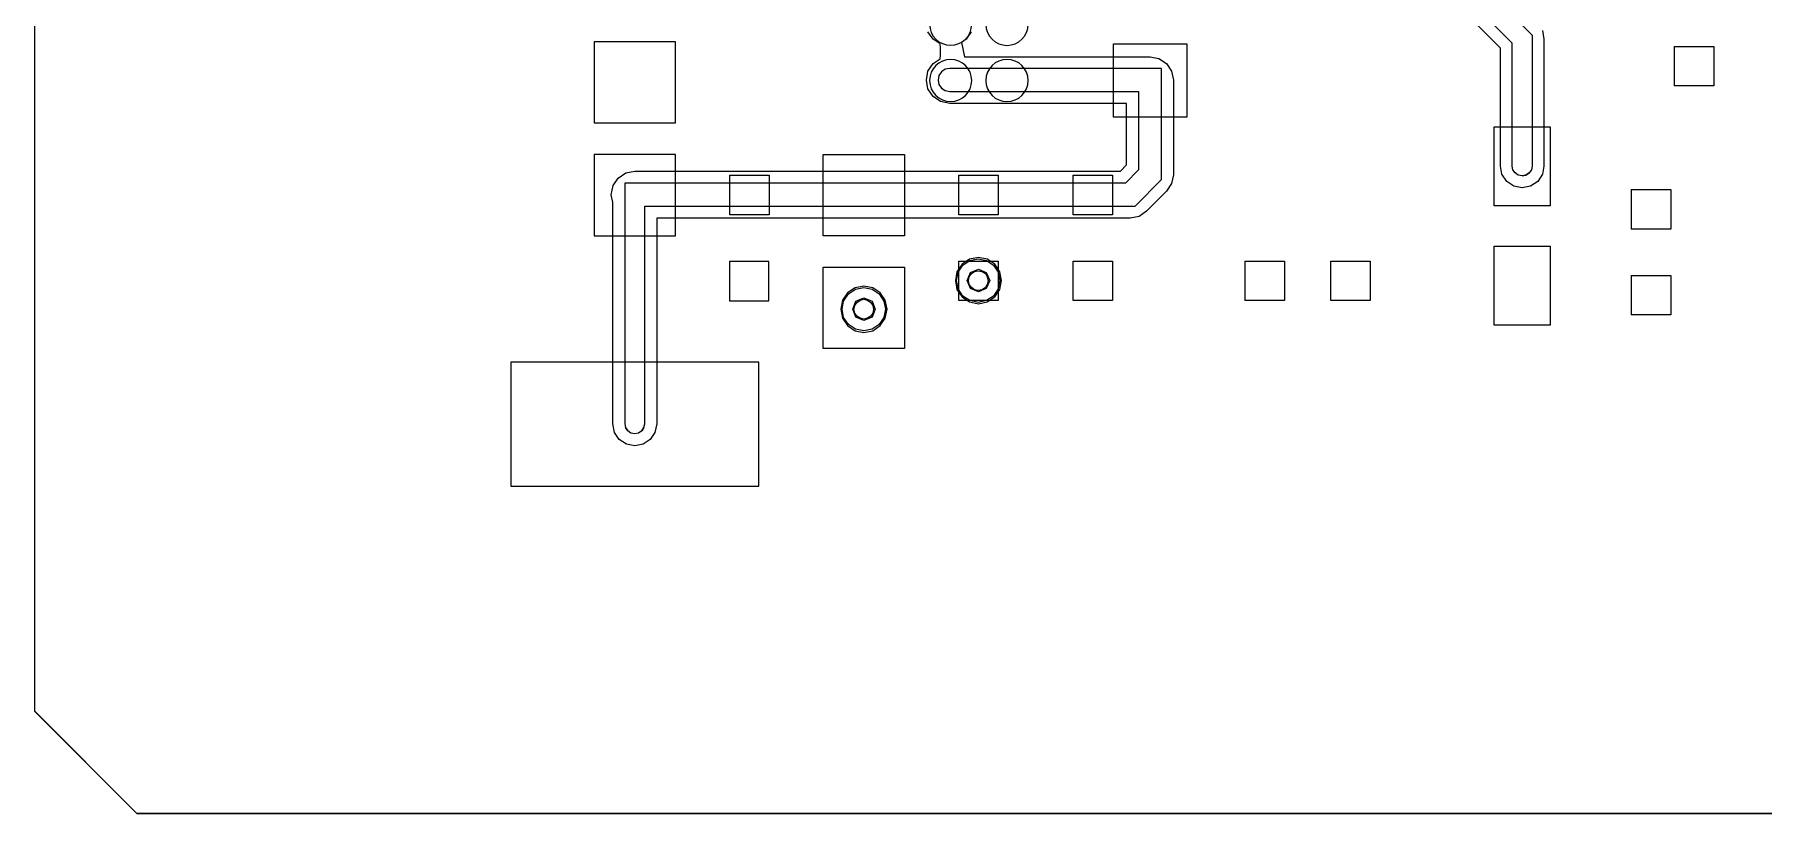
# Model space of a CAD drawing. Header units: millimetres. Extents: x -5.7 to 21.1, y -4.9 to 20.1.
# Drawn here: x -5.74 to 9.61, y -4.88 to 2.03 of the extents above; entities that cross this region are included whole.
import ezdxf

# ---------------------------------------------------------------- set-up
doc = ezdxf.new("R2010")
doc.units = ezdxf.units.MM
doc.header["$LTSCALE"] = 25.4
for name, color, linetype in [('metal1', 5, 'Continuous'), ('metal2', 125, 'Continuous'), ('metal4', 1, 'Continuous')]:
    doc.layers.add(name, color=color, linetype=linetype)

msp = doc.modelspace()

# ---------------------------------------------------------------- linework, layer by layer
at = {"layer": 'metal1', "color": 172, "lineweight": 0}
for p, q in [((-5.733, -3.97), (-5.733, 20.134)), ((2.562, 0.037), (2.496, -0.007)), ((2.641, 0.053), (2.562, 0.037)), ((2.719, 0.037), (2.641, 0.053)), ((2.786, -0.007), (2.719, 0.037)), ((2.45, -0.073), (2.436, -0.152)), ((2.436, -0.152), (2.45, -0.23)), ((2.496, -0.007), (2.45, -0.073)), ((2.539, -0.152), (2.569, -0.08)), ((2.569, -0.223), (2.539, -0.152)), ((2.569, -0.08), (2.641, -0.05)), ((2.641, -0.05), (2.71, -0.08)), ((2.71, -0.08), (2.74, -0.152)), ((2.74, -0.152), (2.71, -0.223)), ((2.83, -0.073), (2.786, -0.007)), ((2.846, -0.152), (2.83, -0.073)), ((2.83, -0.23), (2.846, -0.152)), ((1.479, -0.26), (1.433, -0.327)), ((1.546, -0.216), (1.479, -0.26)), ((1.624, -0.2), (1.546, -0.216)), ((1.553, -0.334), (1.624, -0.306)), ((1.703, -0.216), (1.624, -0.2)), ((1.624, -0.306), (1.696, -0.334)), ((1.769, -0.26), (1.703, -0.216)), ((1.813, -0.327), (1.769, -0.26)), ((2.45, -0.23), (2.496, -0.297)), ((2.496, -0.297), (2.562, -0.341)), ((2.641, -0.251), (2.569, -0.223)), ((2.71, -0.223), (2.641, -0.251)), ((2.719, -0.341), (2.786, -0.297)), ((2.786, -0.297), (2.83, -0.23)), ((1.433, -0.327), (1.419, -0.405)), ((1.419, -0.405), (1.433, -0.484)), ((1.525, -0.405), (1.553, -0.334)), ((1.553, -0.477), (1.525, -0.405)), ((1.696, -0.334), (1.723, -0.405)), ((1.723, -0.405), (1.696, -0.477)), ((1.829, -0.405), (1.813, -0.327)), ((1.813, -0.484), (1.829, -0.405)), ((2.562, -0.341), (2.641, -0.357)), ((2.641, -0.357), (2.719, -0.341)), ((1.433, -0.484), (1.479, -0.551)), ((1.479, -0.551), (1.546, -0.597)), ((1.546, -0.597), (1.624, -0.611)), ((1.624, -0.507), (1.553, -0.477)), ((1.696, -0.477), (1.624, -0.507)), ((1.624, -0.611), (1.703, -0.597)), ((1.703, -0.597), (1.769, -0.551)), ((1.769, -0.551), (1.813, -0.484)), ((-4.827, -4.878), (-5.733, -3.97)), ((21.115, -4.878), (-4.827, -4.878))]:
    msp.add_line(p, q, dxfattribs=at)
at = {"layer": 'metal2', "color": 125, "lineweight": 0}
for p, q in [((-5.736, 20.135), (-5.736, -3.972)), ((6.489, 3.094), (7.554, 2.026)), ((7.272, 1.909), (6.263, 2.918)), ((7.376, 1.953), (6.311, 3.018)), ((2.239, 1.99), (2.192, 2.056)), ((2.575, 2.056), (2.531, 1.99)), ((7.554, 2.026), (7.554, 0.864)), ((7.645, 2.065), (7.659, 1.99)), ((2.3, 1.948), (2.239, 1.99)), ((2.305, 1.914), (2.3, 1.948)), ((2.3, 1.814), (2.305, 1.849)), ((2.305, 1.849), (2.305, 1.914)), ((2.531, 1.99), (2.49, 1.961)), ((2.49, 1.961), (2.517, 1.834)), ((7.272, 0.864), (7.272, 1.909)), ((7.376, 0.864), (7.376, 1.953)), ((7.659, 1.99), (7.659, 0.864)), ((2.178, 1.627), (2.192, 1.707)), ((2.192, 1.707), (2.239, 1.773)), ((2.239, 1.773), (2.3, 1.814)), ((2.312, 1.7), (2.29, 1.666)), ((2.346, 1.722), (2.312, 1.7)), ((2.385, 1.729), (2.346, 1.722)), ((2.892, 1.729), (2.385, 1.729)), ((2.517, 1.834), (4.164, 1.834)), ((4.264, 1.729), (2.892, 1.729)), ((4.164, 1.834), (4.242, 1.819)), ((4.242, 1.819), (4.31, 1.773)), ((4.264, 0.744), (4.264, 1.729)), ((4.31, 1.773), (4.354, 1.707)), ((4.354, 1.707), (4.371, 1.627)), ((2.192, 1.549), (2.178, 1.627)), ((2.239, 1.481), (2.192, 1.549)), ((2.29, 1.666), (2.283, 1.627)), ((2.283, 1.627), (2.29, 1.588)), ((2.29, 1.588), (2.312, 1.556)), ((2.312, 1.556), (2.346, 1.534)), ((4.371, 1.627), (4.371, 0.786)), ((2.305, 1.437), (2.239, 1.481)), ((2.385, 1.42), (2.305, 1.437)), ((2.346, 1.534), (2.385, 1.524)), ((2.385, 1.524), (2.892, 1.524)), ((3.955, 1.42), (2.385, 1.42)), ((2.892, 1.524), (4.062, 1.524)), ((3.955, 0.874), (3.955, 1.42)), ((4.062, 1.524), (4.062, 0.83)), ((-0.557, 0.757), (-0.488, 0.803)), ((-0.488, 0.803), (-0.41, 0.818)), ((-0.41, 0.818), (3.901, 0.818)), ((3.901, 0.818), (3.955, 0.874)), ((4.062, 0.83), (3.945, 0.713)), ((4.371, 0.786), (4.354, 0.708)), ((7.286, 0.791), (7.272, 0.864)), ((7.328, 0.727), (7.286, 0.791)), ((7.384, 0.83), (7.376, 0.864)), ((7.403, 0.803), (7.384, 0.83)), ((7.43, 0.783), (7.403, 0.803)), ((7.464, 0.776), (7.43, 0.783)), ((7.498, 0.783), (7.464, 0.776)), ((7.464, 0.776), (7.498, 0.783)), ((7.528, 0.803), (7.498, 0.783)), ((7.498, 0.783), (7.528, 0.803)), ((7.547, 0.83), (7.528, 0.803)), ((7.554, 0.864), (7.547, 0.83)), ((7.645, 0.791), (7.603, 0.727)), ((7.659, 0.864), (7.645, 0.791)), ((-0.618, 0.61), (-0.601, 0.691)), ((-0.601, 0.691), (-0.557, 0.757)), ((0.606, 0.713), (-0.498, 0.713)), ((-0.498, 0.713), (-0.498, -1.422)), ((1.622, 0.713), (0.606, 0.713)), ((2.638, 0.713), (1.622, 0.713)), ((3.655, 0.713), (2.638, 0.713)), ((3.945, 0.713), (3.655, 0.713)), ((4.03, 0.508), (4.264, 0.744)), ((4.31, 0.64), (4.132, 0.464)), ((4.354, 0.708), (4.31, 0.64)), ((7.391, 0.686), (7.328, 0.727)), ((7.464, 0.671), (7.391, 0.686)), ((7.54, 0.686), (7.464, 0.671)), ((7.603, 0.727), (7.54, 0.686)), ((-0.603, 0.545), (-0.618, 0.61)), ((-0.603, -1.422), (-0.603, 0.545)), ((-0.32, -1.422), (-0.32, 0.508)), ((-0.32, 0.508), (0.606, 0.508)), ((0.606, 0.508), (1.622, 0.508)), ((1.622, 0.508), (2.638, 0.508)), ((2.638, 0.508), (3.655, 0.508)), ((3.655, 0.508), (4.03, 0.508)), ((4.132, 0.464), (4.067, 0.418)), ((3.986, 0.403), (-0.215, 0.403)), ((-0.215, 0.403), (-0.215, -1.422)), ((4.067, 0.418), (3.986, 0.403)), ((2.502, -0.016), (2.565, 0.026)), ((2.565, 0.026), (2.638, 0.04)), ((2.638, 0.04), (2.712, 0.026)), ((2.712, 0.026), (2.775, -0.016)), ((2.446, -0.152), (2.461, -0.077)), ((2.461, -0.226), (2.446, -0.152)), ((2.461, -0.077), (2.502, -0.016)), ((2.551, -0.152), (2.558, -0.118)), ((2.558, -0.187), (2.551, -0.152)), ((2.558, -0.118), (2.578, -0.089)), ((2.578, -0.089), (2.604, -0.072)), ((2.604, -0.072), (2.638, -0.065)), ((2.638, -0.065), (2.673, -0.072)), ((2.673, -0.072), (2.702, -0.089)), ((2.702, -0.089), (2.719, -0.118)), ((2.719, -0.118), (2.726, -0.152)), ((2.726, -0.152), (2.719, -0.187)), ((2.775, -0.016), (2.775, -0.016)), ((2.775, -0.016), (2.816, -0.077)), ((2.816, -0.077), (2.831, -0.152)), ((2.831, -0.152), (2.816, -0.226)), ((1.444, -0.333), (1.486, -0.269)), ((1.486, -0.269), (1.549, -0.228)), ((1.549, -0.228), (1.622, -0.213)), ((1.622, -0.213), (1.698, -0.228)), ((1.698, -0.228), (1.759, -0.269)), ((1.759, -0.269), (1.759, -0.269)), ((1.759, -0.269), (1.8, -0.333)), ((2.502, -0.289), (2.461, -0.226)), ((2.565, -0.33), (2.502, -0.289)), ((2.578, -0.213), (2.558, -0.187)), ((2.604, -0.233), (2.578, -0.213)), ((2.638, -0.24), (2.604, -0.233)), ((2.673, -0.233), (2.638, -0.24)), ((2.702, -0.213), (2.673, -0.233)), ((2.719, -0.187), (2.702, -0.213)), ((2.775, -0.289), (2.712, -0.33)), ((2.816, -0.226), (2.775, -0.289)), ((1.43, -0.406), (1.444, -0.333)), ((1.444, -0.479), (1.43, -0.406)), ((1.534, -0.406), (1.542, -0.372)), ((1.542, -0.44), (1.534, -0.406)), ((1.542, -0.372), (1.561, -0.345)), ((1.561, -0.467), (1.542, -0.44)), ((1.561, -0.345), (1.59, -0.325)), ((1.59, -0.325), (1.622, -0.318)), ((1.622, -0.318), (1.656, -0.325)), ((1.656, -0.325), (1.686, -0.345)), ((1.686, -0.345), (1.703, -0.372)), ((1.703, -0.44), (1.686, -0.467)), ((1.703, -0.372), (1.71, -0.406)), ((1.71, -0.406), (1.703, -0.44)), ((1.8, -0.333), (1.815, -0.406)), ((1.815, -0.406), (1.8, -0.479)), ((2.638, -0.345), (2.565, -0.33)), ((2.712, -0.33), (2.638, -0.345)), ((1.486, -0.542), (1.444, -0.479)), ((1.549, -0.584), (1.486, -0.542)), ((1.622, -0.598), (1.549, -0.584)), ((1.59, -0.486), (1.561, -0.467)), ((1.622, -0.494), (1.59, -0.486)), ((1.656, -0.486), (1.622, -0.494)), ((1.698, -0.584), (1.622, -0.598)), ((1.686, -0.467), (1.656, -0.486)), ((1.759, -0.542), (1.698, -0.584)), ((1.8, -0.479), (1.759, -0.542)), ((-0.588, -1.498), (-0.603, -1.422)), ((-0.547, -1.561), (-0.588, -1.498)), ((-0.498, -1.422), (-0.491, -1.456)), ((-0.471, -1.486), (-0.491, -1.456)), ((-0.491, -1.456), (-0.471, -1.486)), ((-0.445, -1.505), (-0.471, -1.486)), ((-0.41, -1.512), (-0.445, -1.505)), ((-0.376, -1.505), (-0.41, -1.512)), ((-0.347, -1.486), (-0.376, -1.505)), ((-0.328, -1.456), (-0.347, -1.486)), ((-0.347, -1.486), (-0.328, -1.456)), ((-0.328, -1.456), (-0.32, -1.422)), ((-0.23, -1.498), (-0.272, -1.561)), ((-0.215, -1.422), (-0.23, -1.498)), ((-0.484, -1.603), (-0.547, -1.561)), ((-0.41, -1.617), (-0.484, -1.603)), ((-0.335, -1.603), (-0.41, -1.617)), ((-0.272, -1.561), (-0.335, -1.603)), ((-5.736, -3.972), (-4.827, -4.878)), ((-4.827, -4.878), (21.115, -4.878))]:
    msp.add_line(p, q, dxfattribs=at)
at = {"layer": 'metal4'}
for p, q in [((8.815, 1.925), (9.165, 1.925)), ((8.815, 1.925), (8.815, 1.575)), ((9.165, 1.925), (9.165, 1.575)), ((9.165, 1.575), (8.815, 1.575)), ((8.434, 0.655), (8.784, 0.655)), ((8.434, 0.655), (8.434, 0.305)), ((8.784, 0.655), (8.784, 0.305)), ((8.784, 0.305), (8.434, 0.305)), ((5.005, 0.02), (5.355, 0.02)), ((5.005, 0.02), (5.005, -0.33)), ((5.355, 0.02), (5.355, -0.33)), ((5.767, -0.33), (5.767, 0.02)), ((5.767, 0.02), (6.117, 0.02)), ((6.117, 0.02), (6.117, -0.33)), ((8.434, -0.107), (8.784, -0.107)), ((8.434, -0.107), (8.434, -0.457)), ((8.784, -0.107), (8.784, -0.457)), ((5.355, -0.33), (5.005, -0.33)), ((6.117, -0.33), (5.767, -0.33)), ((8.784, -0.457), (8.434, -0.457))]:
    msp.add_line(p, q, dxfattribs=at)
msp.add_lwpolyline([(21.115, 20.011), (21.115, -4.878), (-4.827, -4.878), (-5.734, -3.971), (-5.734, 20.12), (21.006, 20.12)], dxfattribs=at)
for points in [[(2.581, 2.122, 1), (2.207, 2.122, 1)], [(3.081, 2.122, 1), (2.706, 2.122, 1)], [(2.581, 1.623, 1), (2.207, 1.623, 1)], [(3.081, 1.623, 1), (2.706, 1.623, 1)], [(2.394, 1.623, 1), (2.394, 1.623, 1)], [(2.894, 1.623, 1), (2.894, 1.623, 1)]]:
    msp.add_lwpolyline(points, format="xyb", close=True, dxfattribs=at)
for points in [[(-0.769, 1.967), (-0.769, 1.246), (-0.048, 1.246), (-0.048, 1.967)], [(3.839, 1.298), (3.839, 1.948), (4.489, 1.948), (4.489, 1.298)], [(7.216, 0.511), (7.216, 1.211), (7.715, 1.211), (7.715, 0.511)], [(-0.769, 0.967), (-0.769, 0.246), (-0.048, 0.246), (-0.048, 0.967)], [(1.263, 0.246), (1.263, 0.967), (1.984, 0.967), (1.984, 0.246)], [(0.433, 0.432), (0.433, 0.782), (0.783, 0.782), (0.783, 0.432)], [(2.465, 0.432), (2.465, 0.782), (2.815, 0.782), (2.815, 0.432)], [(3.481, 0.432), (3.481, 0.782), (3.831, 0.782), (3.831, 0.432)], [(0.78, -0.332), (0.78, 0.018), (0.43, 0.018), (0.43, -0.332)], [(2.465, -0.33), (2.465, 0.02), (2.815, 0.02), (2.815, -0.33)], [(3.481, -0.33), (3.481, 0.02), (3.831, 0.02), (3.831, -0.33)], [(7.216, -0.547), (7.216, 0.153), (7.715, 0.153), (7.715, -0.547)], [(1.263, -0.754), (1.263, -0.033), (1.984, -0.033), (1.984, -0.754)], [(-1.508, -0.875), (-1.508, -1.975), (0.692, -1.975), (0.692, -0.875)]]:
    msp.add_lwpolyline(points, close=True, dxfattribs=at)

doc.saveas('drawing.dxf')
